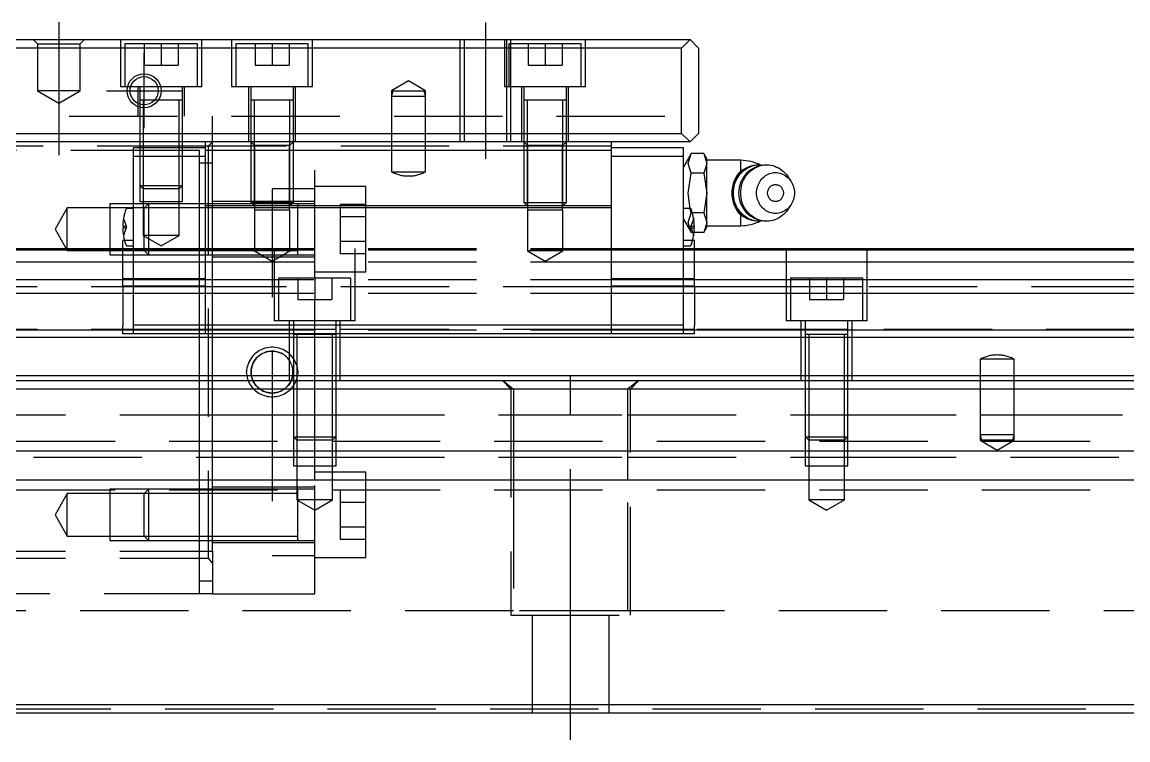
# Model space of a CAD drawing. Extents: x -13 to 963, y -354 to 120.
# Drawn here: x 345.7 to 475.3, y -329.5 to -245.3 of the extents above; entities that cross this region are included whole.
import ezdxf

# ---------------------------------------------------------------- set-up
doc = ezdxf.new("R2010")
doc.units = 0
doc.linetypes.add('CENTER', pattern=[50.8, 31.75, -6.35, 6.35, -6.35])
doc.linetypes.add('DASHED', pattern=[19.05, 12.7, -6.35])
doc.layers.get('0').update_dxf_attribs({"linetype": 'CONTINUOUS'})
doc.layers.add('CENTER', color=1, linetype='CENTER')

msp = doc.modelspace()

# ---------------------------------------------------------------- linework, layer by layer
at = {"color": 7, "linetype": 'CONTINUOUS'}
for p, q in [((276, -247.36), (424, -247.36)), ((424, -247.36), (423, -248.36)), ((425, -248.36), (424, -247.36)), ((423, -248.36), (277, -248.36)), ((423, -258.36), (423, -248.36)), ((425, -248.36), (425, -258.36)), ((361.23, -254.46), (359.5, -254.46)), ((361.67, -254.46), (361.23, -254.46)), ((364.5, -254.46), (361.67, -254.46)), ((377.5, -254.46), (372.5, -254.46)), ((409.5, -254.46), (404.5, -254.46)), ((409.5, -254.46), (404.5, -254.46)), ((277, -258.36), (423, -258.36)), ((423, -258.36), (424, -259.36)), ((424, -259.36), (425, -258.36)), ((424, -259.36), (276, -259.36)), ((358.77, -261.06), (358.77, -260.06)), ((367.2, -260.06), (358.77, -260.06)), ((367.2, -260.36), (367.2, -259.36)), ((367.2, -266.86), (367.2, -260.36)), ((414.8, -260.36), (367.2, -260.36)), ((414.8, -260.36), (414.8, -259.36)), ((423.23, -260.06), (414.8, -260.06)), ((414.8, -266.86), (414.8, -260.36)), ((423.23, -261.06), (423.23, -260.06)), ((358.77, -280.86), (358.77, -261.06)), ((367.2, -261.06), (358.77, -261.06)), ((423.23, -261.06), (414.8, -261.06)), ((423.23, -280.86), (423.23, -261.06)), ((423.78, -261.36), (423.23, -262.3)), ((424.13, -260.74), (423.78, -261.36)), ((423.78, -261.9), (424.13, -260.74)), ((425.6, -260.74), (424.13, -260.74)), ((425.6, -260.74), (425.6, -260.74)), ((425.96, -261.36), (425.6, -260.74)), ((425.6, -260.74), (425.96, -261.9)), ((425.96, -261.9), (425.96, -261.36)), ((429.96, -261.51), (425.96, -261.51)), ((429.96, -262.75), (429.96, -261.51)), ((424.13, -263.05), (423.78, -261.9)), ((423.78, -265.36), (424.13, -263.05)), ((425.6, -263.05), (424.13, -263.05)), ((425.96, -261.9), (425.6, -263.05)), ((425.6, -263.05), (425.96, -265.36)), ((425.96, -265.36), (425.96, -261.9)), ((429.65, -263.22), (429.81, -263.03)), ((429.8, -263.22), (429.97, -263.03)), ((429.81, -263.03), (429.99, -262.85)), ((430.72, -262.35), (429.96, -262.75)), ((429.97, -263.03), (430.14, -262.85)), ((429.99, -262.85), (430.18, -262.69)), ((430.14, -262.85), (430.33, -262.69)), ((430.18, -262.69), (430.38, -262.55)), ((430.33, -262.69), (430.53, -262.55)), ((430.38, -262.55), (430.58, -262.42)), ((430.53, -262.55), (430.74, -262.42)), ((430.58, -262.42), (430.8, -262.31)), ((430.66, -263.22), (430.83, -263.03)), ((430.74, -262.42), (430.96, -262.31)), ((430.8, -262.31), (431.03, -262.22)), ((430.83, -263.03), (431, -262.85)), ((430.96, -262.31), (431.18, -262.22)), ((431, -262.85), (431.19, -262.69)), ((431.03, -262.22), (431.26, -262.15)), ((431.18, -262.22), (431.41, -262.15)), ((431.19, -262.69), (431.39, -262.55)), ((431.26, -262.15), (431.49, -262.1)), ((431.39, -262.55), (431.6, -262.42)), ((431.41, -262.15), (431.64, -262.1)), ((431.49, -262.1), (431.73, -262.07)), ((431.6, -262.42), (431.81, -262.31)), ((431.64, -262.1), (431.88, -262.07)), ((431.73, -262.07), (431.97, -262.06)), ((431.81, -262.31), (432.04, -262.22)), ((431.88, -262.07), (432.12, -262.06)), ((432.12, -262.06), (431.97, -262.06)), ((432.04, -262.22), (432.27, -262.15)), ((432.12, -262.06), (432.53, -262.09)), ((432.27, -262.15), (432.5, -262.1)), ((432.5, -262.1), (432.74, -262.07)), ((432.74, -262.07), (432.98, -262.06)), ((432.98, -262.06), (433.22, -262.07)), ((433.16, -263.15), (433.32, -263.08)), ((433.22, -262.07), (433.45, -262.1)), ((433.32, -263.08), (433.49, -263.03)), ((433.45, -262.1), (433.69, -262.15)), ((433.49, -263.03), (433.66, -262.99)), ((433.66, -262.99), (433.83, -262.97)), ((433.69, -262.15), (433.92, -262.22)), ((433.83, -262.97), (434, -262.96)), ((433.92, -262.22), (434.14, -262.31)), ((434, -262.96), (434.18, -262.97)), ((434.14, -262.31), (434.36, -262.41)), ((434.18, -262.97), (434.35, -262.99)), ((434.35, -262.99), (434.52, -263.02)), ((434.36, -262.41), (434.56, -262.54)), ((434.52, -263.02), (434.69, -263.07)), ((434.56, -262.54), (434.76, -262.68)), ((434.69, -263.07), (434.85, -263.14)), ((434.76, -262.68), (434.95, -262.84)), ((434.95, -262.84), (435.12, -263.01)), ((435.12, -263.01), (435.29, -263.2)), ((429, -264.59), (429.07, -264.34)), ((429.07, -264.34), (429.15, -264.1)), ((429.15, -264.1), (429.25, -263.86)), ((429.16, -264.59), (429.22, -264.34)), ((429.22, -264.34), (429.31, -264.1)), ((429.25, -263.86), (429.37, -263.64)), ((429.31, -264.1), (429.41, -263.86)), ((429.37, -263.64), (429.5, -263.42)), ((429.41, -263.86), (429.52, -263.64)), ((429.5, -263.42), (429.65, -263.22)), ((429.52, -263.64), (429.66, -263.42)), ((429.66, -263.42), (429.8, -263.22)), ((430.02, -264.59), (430.08, -264.34)), ((430.08, -264.34), (430.16, -264.1)), ((430.16, -264.1), (430.26, -263.86)), ((430.26, -263.86), (430.38, -263.64)), ((430.38, -263.64), (430.51, -263.42)), ((430.51, -263.42), (430.66, -263.22)), ((431.97, -264.44), (432.04, -264.27)), ((432.04, -264.27), (432.12, -264.11)), ((432.12, -264.11), (432.22, -263.95)), ((432.22, -263.95), (432.33, -263.81)), ((432.33, -263.81), (432.44, -263.67)), ((432.44, -263.67), (432.57, -263.54)), ((432.57, -263.54), (432.71, -263.42)), ((432.71, -263.42), (432.85, -263.32)), ((432.85, -263.32), (433, -263.23)), ((433, -263.23), (433.16, -263.15)), ((433.7, -264.42), (433.78, -264.39)), ((433.78, -264.39), (433.85, -264.38)), ((433.85, -264.38), (433.93, -264.36)), ((433.93, -264.36), (434.01, -264.36)), ((434.01, -264.36), (434.1, -264.36)), ((434.1, -264.36), (434.18, -264.38)), ((434.18, -264.38), (434.25, -264.39)), ((434.25, -264.39), (434.33, -264.42)), ((434.85, -263.14), (435.01, -263.22)), ((435.01, -263.22), (435.16, -263.31)), ((435.16, -263.31), (435.31, -263.41)), ((435.29, -263.2), (435.44, -263.4)), ((435.31, -263.41), (435.44, -263.52)), ((435.8, -263.94), (435.44, -263.4)), ((435.44, -263.52), (435.57, -263.65)), ((435.57, -263.65), (435.69, -263.79)), ((435.69, -263.79), (435.8, -263.94)), ((435.8, -263.94), (435.9, -264.09)), ((435.9, -264.09), (435.98, -264.26)), ((435.98, -264.26), (436.06, -264.43)), ((424, -267.16), (423.78, -265.36)), ((425.96, -265.36), (425.6, -267.67)), ((425.96, -268.82), (425.96, -265.36)), ((428.92, -265.36), (428.93, -265.1)), ((428.93, -265.62), (428.92, -265.36)), ((428.93, -265.1), (428.96, -264.84)), ((428.96, -265.88), (428.93, -265.62)), ((428.96, -264.84), (429, -264.59)), ((429.07, -265.36), (429.08, -265.1)), ((429.08, -265.62), (429.07, -265.36)), ((429.08, -265.1), (429.11, -264.84)), ((429.11, -265.88), (429.08, -265.62)), ((429.11, -264.84), (429.16, -264.59)), ((429.93, -265.36), (429.94, -265.1)), ((429.94, -265.62), (429.93, -265.36)), ((429.94, -265.1), (429.97, -264.84)), ((429.97, -265.88), (429.94, -265.62)), ((429.97, -264.84), (430.02, -264.59)), ((431.8, -265.17), (431.82, -264.99)), ((431.8, -265.36), (431.8, -265.17)), ((431.8, -265.55), (431.8, -265.36)), ((431.82, -265.73), (431.8, -265.55)), ((431.82, -264.99), (431.86, -264.8)), ((431.86, -264.8), (431.91, -264.62)), ((431.91, -264.62), (431.97, -264.44)), ((433.09, -265.27), (433.1, -265.19)), ((433.09, -265.36), (433.09, -265.27)), ((433.09, -265.45), (433.09, -265.36)), ((433.1, -265.53), (433.09, -265.45)), ((433.1, -265.19), (433.12, -265.1)), ((433.12, -265.62), (433.1, -265.53)), ((433.12, -265.1), (433.15, -265.02)), ((433.15, -265.7), (433.12, -265.62)), ((433.15, -265.02), (433.18, -264.94)), ((433.18, -265.78), (433.15, -265.7)), ((433.18, -264.94), (433.21, -264.86)), ((433.21, -264.86), (433.26, -264.79)), ((433.26, -264.79), (433.31, -264.72)), ((433.31, -264.72), (433.36, -264.65)), ((433.36, -264.65), (433.42, -264.59)), ((433.42, -264.59), (433.48, -264.54)), ((433.48, -264.54), (433.55, -264.49)), ((433.55, -264.49), (433.62, -264.45)), ((433.62, -264.45), (433.7, -264.42)), ((434.33, -264.42), (434.41, -264.45)), ((434.41, -264.45), (434.48, -264.49)), ((434.48, -264.49), (434.54, -264.54)), ((434.54, -264.54), (434.61, -264.59)), ((434.61, -264.59), (434.67, -264.65)), ((434.67, -264.65), (434.72, -264.72)), ((434.72, -264.72), (434.77, -264.79)), ((434.77, -264.79), (434.81, -264.86)), ((434.81, -264.86), (434.85, -264.94)), ((434.85, -264.94), (434.88, -265.02)), ((434.88, -265.7), (434.85, -265.78)), ((434.88, -265.02), (434.91, -265.1)), ((434.91, -265.62), (434.88, -265.7)), ((434.91, -265.1), (434.92, -265.19)), ((434.92, -265.53), (434.91, -265.62)), ((434.92, -265.19), (434.94, -265.27)), ((434.94, -265.45), (434.92, -265.53)), ((434.94, -265.27), (434.94, -265.36)), ((434.94, -265.36), (434.94, -265.45)), ((436.06, -264.43), (436.12, -264.61)), ((436.12, -264.61), (436.17, -264.79)), ((436.17, -264.79), (436.2, -264.98)), ((436.2, -264.98), (436.23, -265.17)), ((436.23, -265.55), (436.2, -265.74)), ((436.23, -265.17), (436.23, -265.36)), ((436.23, -265.36), (436.23, -265.55)), ((367.2, -267.11), (367.2, -266.86)), ((414.8, -266.86), (367.2, -266.86)), ((414.8, -267.11), (414.8, -266.86)), ((429, -266.13), (428.96, -265.88)), ((429.07, -266.38), (429, -266.13)), ((429.15, -266.62), (429.07, -266.38)), ((429.16, -266.13), (429.11, -265.88)), ((429.25, -266.86), (429.15, -266.62)), ((429.22, -266.38), (429.16, -266.13)), ((429.31, -266.62), (429.22, -266.38)), ((429.37, -267.08), (429.25, -266.86)), ((429.41, -266.86), (429.31, -266.62)), ((429.52, -267.08), (429.41, -266.86)), ((430.02, -266.13), (429.97, -265.88)), ((430.08, -266.38), (430.02, -266.13)), ((430.16, -266.62), (430.08, -266.38)), ((430.26, -266.86), (430.16, -266.62)), ((430.38, -267.08), (430.26, -266.86)), ((431.86, -265.92), (431.82, -265.73)), ((431.91, -266.1), (431.86, -265.92)), ((431.97, -266.28), (431.91, -266.1)), ((432.04, -266.45), (431.97, -266.28)), ((432.12, -266.61), (432.04, -266.45)), ((432.22, -266.77), (432.12, -266.61)), ((432.33, -266.91), (432.22, -266.77)), ((432.44, -267.05), (432.33, -266.91)), ((433.21, -265.86), (433.18, -265.78)), ((433.26, -265.93), (433.21, -265.86)), ((433.31, -266), (433.26, -265.93)), ((433.36, -266.07), (433.31, -266)), ((433.42, -266.13), (433.36, -266.07)), ((433.48, -266.18), (433.42, -266.13)), ((433.55, -266.23), (433.48, -266.18)), ((433.62, -266.27), (433.55, -266.23)), ((433.7, -266.3), (433.62, -266.27)), ((433.78, -266.33), (433.7, -266.3)), ((433.85, -266.34), (433.78, -266.33)), ((433.93, -266.36), (433.85, -266.34)), ((434.01, -266.36), (433.93, -266.36)), ((434.1, -266.36), (434.01, -266.36)), ((434.18, -266.34), (434.1, -266.36)), ((434.25, -266.33), (434.18, -266.34)), ((434.33, -266.3), (434.25, -266.33)), ((434.41, -266.27), (434.33, -266.3)), ((434.48, -266.23), (434.41, -266.27)), ((434.54, -266.18), (434.48, -266.23)), ((434.61, -266.13), (434.54, -266.18)), ((434.67, -266.07), (434.61, -266.13)), ((434.72, -266), (434.67, -266.07)), ((434.77, -265.93), (434.72, -266)), ((434.81, -265.86), (434.77, -265.93)), ((434.85, -265.78), (434.81, -265.86)), ((435.44, -267.32), (435.8, -266.78)), ((435.69, -266.93), (435.57, -267.07)), ((435.8, -266.78), (435.69, -266.93)), ((435.9, -266.63), (435.8, -266.78)), ((435.98, -266.46), (435.9, -266.63)), ((436.06, -266.29), (435.98, -266.46)), ((436.12, -266.11), (436.06, -266.29)), ((436.17, -265.93), (436.12, -266.11)), ((436.2, -265.74), (436.17, -265.93)), ((358.77, -267.16), (357.99, -267.16)), ((367.2, -280.86), (367.2, -267.11)), ((414.8, -267.11), (367.2, -267.11)), ((414.8, -280.86), (414.8, -267.11)), ((424.01, -267.16), (423.23, -267.16)), ((425.6, -267.67), (424.26, -267.67)), ((425.6, -267.67), (425.96, -268.82)), ((429.5, -267.3), (429.37, -267.08)), ((429.65, -267.5), (429.5, -267.3)), ((429.66, -267.3), (429.52, -267.08)), ((429.81, -267.69), (429.65, -267.5)), ((429.8, -267.5), (429.66, -267.3)), ((429.97, -267.69), (429.8, -267.5)), ((429.99, -267.87), (429.81, -267.69)), ((429.96, -267.97), (430.72, -268.37)), ((429.96, -269.21), (429.96, -267.97)), ((430.14, -267.87), (429.97, -267.69)), ((430.18, -268.03), (429.99, -267.87)), ((430.33, -268.03), (430.14, -267.87)), ((430.38, -268.17), (430.18, -268.03)), ((430.53, -268.17), (430.33, -268.03)), ((430.51, -267.3), (430.38, -267.08)), ((430.58, -268.3), (430.38, -268.17)), ((430.66, -267.5), (430.51, -267.3)), ((430.74, -268.3), (430.53, -268.17)), ((430.8, -268.41), (430.58, -268.3)), ((430.83, -267.69), (430.66, -267.5)), ((430.96, -268.41), (430.74, -268.3)), ((431, -267.87), (430.83, -267.69)), ((431.19, -268.03), (431, -267.87)), ((431.39, -268.17), (431.19, -268.03)), ((431.6, -268.3), (431.39, -268.17)), ((431.81, -268.41), (431.6, -268.3)), ((432.57, -267.18), (432.44, -267.05)), ((432.71, -267.3), (432.57, -267.18)), ((432.85, -267.4), (432.71, -267.3)), ((433, -267.49), (432.85, -267.4)), ((433.16, -267.57), (433, -267.49)), ((433.32, -267.64), (433.16, -267.57)), ((433.49, -267.69), (433.32, -267.64)), ((433.66, -267.73), (433.49, -267.69)), ((433.83, -267.75), (433.66, -267.73)), ((434, -267.76), (433.83, -267.75)), ((434.18, -267.75), (434, -267.76)), ((434.36, -268.31), (434.14, -268.41)), ((434.35, -267.73), (434.18, -267.75)), ((434.52, -267.7), (434.35, -267.73)), ((434.56, -268.18), (434.36, -268.31)), ((434.69, -267.65), (434.52, -267.7)), ((434.76, -268.04), (434.56, -268.18)), ((434.85, -267.58), (434.69, -267.65)), ((434.95, -267.88), (434.76, -268.04)), ((435.01, -267.5), (434.85, -267.58)), ((435.12, -267.71), (434.95, -267.88)), ((435.16, -267.41), (435.01, -267.5)), ((435.29, -267.52), (435.12, -267.71)), ((435.31, -267.31), (435.16, -267.41)), ((435.44, -267.32), (435.29, -267.52)), ((435.44, -267.2), (435.31, -267.31)), ((435.57, -267.07), (435.44, -267.2)), ((357.58, -269.26), (357.5, -269.26)), ((357.5, -269.46), (357.58, -269.46)), ((357.58, -269.46), (357.58, -269.26)), ((424.42, -269.26), (424.42, -269.46)), ((424.5, -269.26), (424.42, -269.26)), ((424.42, -269.46), (424.5, -269.46)), ((425.96, -268.82), (425.6, -269.98)), ((425.6, -269.98), (425.96, -269.36)), ((425.96, -269.36), (425.96, -268.82)), ((425.96, -269.21), (429.96, -269.21)), ((431.03, -268.5), (430.8, -268.41)), ((431.18, -268.5), (430.96, -268.41)), ((431.26, -268.57), (431.03, -268.5)), ((431.41, -268.57), (431.18, -268.5)), ((431.49, -268.62), (431.26, -268.57)), ((431.64, -268.62), (431.41, -268.57)), ((431.73, -268.65), (431.49, -268.62)), ((431.88, -268.65), (431.64, -268.62)), ((431.97, -268.66), (431.73, -268.65)), ((432.04, -268.5), (431.81, -268.41)), ((432.12, -268.66), (431.88, -268.65)), ((431.97, -268.66), (432.12, -268.66)), ((432.27, -268.57), (432.04, -268.5)), ((432.53, -268.63), (432.12, -268.66)), ((432.5, -268.62), (432.27, -268.57)), ((432.74, -268.65), (432.5, -268.62)), ((432.98, -268.66), (432.74, -268.65)), ((433.22, -268.65), (432.98, -268.66)), ((433.45, -268.62), (433.22, -268.65)), ((433.69, -268.57), (433.45, -268.62)), ((433.92, -268.5), (433.69, -268.57)), ((434.14, -268.41), (433.92, -268.5)), ((425.6, -269.98), (424.47, -269.98)), ((425.6, -269.98), (425.6, -269.98)), ((342.5, -271.86), (357.5, -271.86)), ((342.5, -272.02), (357.5, -272.02)), ((357.71, -270.93), (357.5, -270.93)), ((357.5, -273.53), (357.5, -270.93)), ((357.99, -271.56), (358.77, -271.56)), ((423.23, -271.56), (424.01, -271.56)), ((424.5, -270.93), (424.29, -270.93)), ((424.5, -273.53), (424.5, -270.93)), ((424.5, -271.86), (700, -271.86)), ((424.5, -272.02), (700, -272.02)), ((342.5, -273.42), (357.5, -273.42)), ((424.5, -273.42), (700, -273.42)), ((357.5, -275.44), (357.5, -273.53)), ((424.5, -275.44), (424.5, -273.53)), ((342.5, -275.5), (357.5, -275.5)), ((358.77, -275.44), (357.5, -275.44)), ((357.5, -276.29), (357.5, -275.44)), ((424.5, -275.44), (423.23, -275.44)), ((424.5, -276.29), (424.5, -275.44)), ((424.5, -275.5), (700, -275.5)), ((342.5, -277.12), (357.5, -277.12)), ((357.5, -276.29), (357.5, -280.9)), ((358.77, -276.29), (357.5, -276.29)), ((424.5, -276.29), (423.23, -276.29)), ((424.5, -276.29), (424.5, -280.9)), ((424.5, -277.12), (700, -277.12)), ((357.5, -281.86), (357.5, -280.9)), ((367.2, -280.86), (358.77, -280.86)), ((358.77, -281.86), (358.77, -280.86)), ((367.2, -281.86), (367.2, -280.86)), ((414.8, -280.86), (367.2, -280.86)), ((423.23, -280.86), (414.8, -280.86)), ((414.8, -281.86), (414.8, -280.86)), ((423.23, -281.86), (423.23, -280.86)), ((424.5, -281.86), (424.5, -280.9)), ((0, -282.26), (700, -282.26)), ((342.5, -281.41), (357.5, -281.41)), ((358.77, -281.86), (357.5, -281.86)), ((367.2, -281.86), (358.77, -281.86)), ((414.8, -281.86), (367.2, -281.86)), ((382.5, -281.96), (377.5, -281.96)), ((423.23, -281.86), (414.8, -281.86)), ((424.5, -281.86), (423.23, -281.86)), ((424.5, -281.41), (700, -281.41)), ((442.5, -281.96), (437.5, -281.96)), ((0, -286.76), (700, -286.76)), ((1, -287.36), (699, -287.36)), ((698, -288.36), (2, -288.36)), ((698, -295.66), (2, -295.66)), ((698, -299.06), (2, -299.06)), ((699, -326.36), (1, -326.36)), ((2, -325.36), (698, -325.36))]:
    msp.add_line(p, q, dxfattribs=at)
at = {"color": 3, "linetype": 'DASHED'}
for p, q in [((347, -247.36), (347.5, -247.86)), ((352.5, -247.86), (353, -247.36)), ((357.25, -247.36), (357.25, -252.86)), ((366.75, -252.86), (366.75, -247.36)), ((370.25, -247.36), (370.25, -252.86)), ((379.75, -252.86), (379.75, -247.36)), ((397, -247.36), (397, -259.36)), ((397.5, -247.36), (397.5, -259.36)), ((402.25, -247.36), (402.25, -252.86)), ((402.5, -259.36), (402.5, -247.36)), ((403, -247.86), (403, -247.36)), ((411.75, -252.86), (411.75, -247.36)), ((347.5, -247.86), (347.5, -253.36)), ((347.5, -247.86), (352.5, -247.86)), ((352.5, -253.36), (352.5, -247.86)), ((357.75, -247.86), (357.75, -252.86)), ((366.25, -247.86), (357.75, -247.86)), ((360, -247.86), (360, -250.36)), ((362, -247.86), (362, -250.36)), ((364, -247.86), (364, -250.36)), ((366.25, -252.86), (366.25, -247.86)), ((370.75, -247.86), (370.75, -252.86)), ((379.25, -247.86), (370.75, -247.86)), ((373, -247.86), (373, -250.36)), ((375, -247.86), (375, -250.36)), ((377, -247.86), (377, -250.36)), ((379.25, -252.86), (379.25, -247.86)), ((402.75, -247.86), (402.75, -252.86)), ((411.25, -247.86), (402.75, -247.86)), ((403, -252.86), (403, -247.86)), ((405, -247.86), (405, -250.36)), ((407, -247.86), (407, -250.36)), ((409, -247.86), (409, -250.36)), ((411.25, -252.86), (411.25, -247.86)), ((360, -250.36), (362, -250.36)), ((362, -250.36), (364, -250.36)), ((373, -250.36), (375, -250.36)), ((375, -250.36), (377, -250.36)), ((405, -250.36), (407, -250.36)), ((407, -250.36), (409, -250.36)), ((391, -252.21), (389, -253.36)), ((393, -253.36), (391, -252.21)), ((347.5, -253.36), (350, -254.8)), ((352.5, -253.36), (347.5, -253.36)), ((350, -254.8), (352.5, -253.36)), ((357.25, -252.86), (366.75, -252.86)), ((359.25, -252.86), (359.25, -256.36)), ((359.5, -252.86), (359.5, -254.46)), ((364.5, -254.46), (364.5, -252.86)), ((364.75, -256.36), (364.75, -252.86)), ((370.25, -252.86), (379.75, -252.86)), ((372.25, -252.86), (372.25, -259.36)), ((372.5, -252.86), (372.5, -254.46)), ((377.5, -254.46), (377.5, -252.86)), ((377.75, -259.36), (377.75, -252.86)), ((389, -253.36), (389, -253.99)), ((389.17, -253.36), (389, -253.99)), ((389, -253.36), (393, -253.36)), ((389, -253.99), (389, -259.36)), ((389, -253.99), (393, -253.99)), ((393, -253.99), (392.83, -253.36)), ((393, -253.99), (393, -253.36)), ((393, -259.36), (393, -253.99)), ((402.25, -252.86), (411.75, -252.86)), ((403, -259.36), (403, -252.86)), ((404.25, -252.86), (404.25, -259.36)), ((404.5, -252.86), (404.5, -254.46)), ((409.5, -254.46), (409.5, -252.86)), ((409.75, -259.36), (409.75, -252.86)), ((359.5, -254.46), (359.5, -254.47)), ((359.5, -254.46), (359.5, -254.93)), ((359.5, -254.46), (359.5, -254.46)), ((364.5, -254.46), (359.5, -254.46)), ((359.5, -254.93), (359.5, -255.3)), ((359.5, -255.3), (359.5, -256.36)), ((359.9, -254.46), (359.9, -255.01)), ((359.9, -255.01), (359.9, -255.36)), ((364.1, -256.36), (364.1, -254.46)), ((364.5, -254.47), (364.5, -254.46)), ((364.5, -254.46), (364.5, -254.46)), ((364.5, -256.36), (364.5, -254.46)), ((372.5, -254.46), (372.5, -259.36)), ((372.5, -254.46), (372.5, -254.46)), ((372.5, -254.46), (372.5, -254.47)), ((377.5, -254.46), (372.5, -254.46)), ((372.9, -254.46), (372.9, -259.36)), ((377.1, -259.36), (377.1, -254.46)), ((377.5, -254.46), (377.5, -254.46)), ((377.5, -259.36), (377.5, -254.46)), ((377.5, -254.47), (377.5, -254.46)), ((404.5, -254.46), (404.5, -259.36)), ((404.5, -254.46), (404.5, -254.46)), ((404.5, -254.46), (404.5, -254.47)), ((409.5, -254.46), (404.5, -254.46)), ((404.9, -254.46), (404.9, -259.36)), ((409.1, -259.36), (409.1, -254.46)), ((409.5, -254.46), (409.5, -254.46)), ((409.5, -259.36), (409.5, -254.46)), ((409.5, -254.47), (409.5, -254.46)), ((275, -256.36), (425, -256.36)), ((359.5, -256.36), (359.5, -264.46)), ((359.5, -256.36), (359.5, -264.46)), ((359.9, -255.36), (359.9, -256.36)), ((359.9, -256.36), (359.9, -264.86)), ((364.1, -259.36), (364.1, -256.36)), ((364.5, -259.36), (364.5, -256.36)), ((364.5, -259.36), (364.5, -256.36)), ((368, -259.36), (368, -256.36)), ((367.2, -259.86), (332.8, -259.86)), ((364.1, -260.36), (332.8, -260.36)), ((364.1, -260.06), (364.1, -259.36)), ((364.1, -264.86), (364.1, -260.06)), ((364.5, -260.36), (364.1, -260.36)), ((364.5, -260.06), (364.5, -259.36)), ((364.5, -260.06), (364.5, -259.36)), ((364.5, -264.46), (364.5, -260.06)), ((364.5, -264.46), (364.5, -260.06)), ((366.5, -260.36), (364.5, -260.36)), ((366.5, -266.61), (366.5, -260.36)), ((414.8, -259.86), (367.2, -259.86)), ((368, -259.36), (367.5, -259.86)), ((367.5, -259.86), (367.5, -308.21)), ((368, -271.86), (368, -259.36)), ((372.5, -259.36), (372.94, -259.8)), ((372.5, -259.36), (372.5, -266.46)), ((377.5, -259.36), (372.5, -259.36)), ((372.9, -259.36), (372.9, -266.86)), ((372.94, -259.8), (372.94, -267.36)), ((377.06, -259.8), (372.94, -259.8)), ((377.06, -259.8), (377.5, -259.36)), ((377.06, -267.36), (377.06, -259.8)), ((377.1, -266.86), (377.1, -259.36)), ((377.5, -266.46), (377.5, -259.36)), ((380, -275.36), (380, -260.36)), ((389, -259.36), (389, -262.86)), ((393, -262.86), (393, -259.36)), ((404.5, -259.36), (404.94, -259.8)), ((404.5, -259.36), (404.5, -266.46)), ((409.5, -259.36), (404.5, -259.36)), ((404.9, -259.36), (404.9, -266.86)), ((404.94, -259.8), (404.94, -267.36)), ((409.06, -259.8), (404.94, -259.8)), ((409.06, -259.8), (409.5, -259.36)), ((409.06, -267.36), (409.06, -259.8)), ((409.1, -266.86), (409.1, -259.36)), ((409.5, -266.46), (409.5, -259.36)), ((367.2, -261.86), (366.5, -261.86)), ((368, -261.86), (367.2, -261.86)), ((389, -262.86), (393, -262.86)), ((390.94, -263.36), (391.06, -263.36)), ((359.5, -264.46), (359.9, -264.86)), ((359.5, -264.46), (359.5, -266.36)), ((359.5, -264.46), (364.5, -264.46)), ((359.9, -264.86), (359.9, -266.36)), ((364.1, -264.86), (359.9, -264.86)), ((364.1, -264.86), (364.5, -264.46)), ((364.1, -266.36), (364.1, -264.86)), ((364.5, -266.36), (364.5, -264.46)), ((380, -264.86), (375, -264.86)), ((375, -264.86), (375, -283.9)), ((386, -264.61), (380, -264.61)), ((386, -274.61), (386, -264.61)), ((360.5, -266.61), (356, -266.61)), ((356, -266.61), (356, -272.61)), ((359.5, -266.36), (364.5, -266.36)), ((359.9, -266.36), (359.9, -270.36)), ((360.5, -266.61), (360, -267.11)), ((367.2, -266.61), (360.5, -266.61)), ((367.2, -266.61), (360.5, -266.61)), ((360.5, -266.61), (360.5, -272.61)), ((364.1, -270.36), (364.1, -266.36)), ((366.5, -267.11), (366.5, -266.61)), ((368, -266.61), (367.2, -266.61)), ((368, -266.61), (367.2, -266.61)), ((380, -266.36), (368, -266.36)), ((372.65, -266.61), (368, -266.61)), ((372.5, -266.46), (372.9, -266.86)), ((372.5, -266.46), (377.5, -266.46)), ((372.9, -266.61), (372.65, -266.61)), ((377.1, -266.61), (372.9, -266.61)), ((377.1, -266.86), (377.5, -266.46)), ((377.35, -266.61), (377.1, -266.61)), ((378.01, -266.61), (377.35, -266.61)), ((380, -266.61), (378, -266.61)), ((378, -272.61), (378, -266.61)), ((378, -269.61), (378, -266.61)), ((378, -272.61), (378, -266.61)), ((378, -269.61), (378, -266.61)), ((386, -266.72), (383, -266.72)), ((383, -266.72), (383, -268.17)), ((404.5, -266.46), (404.9, -266.86)), ((404.5, -266.46), (409.5, -266.46)), ((409.1, -266.86), (409.5, -266.46)), ((351, -267.11), (349.56, -269.61)), ((356, -267.11), (351, -267.11)), ((351, -272.11), (351, -267.11)), ((360, -267.11), (356, -267.11)), ((367.2, -267.11), (360, -267.11)), ((360, -272.11), (360, -267.11)), ((366.5, -271.86), (366.5, -267.11)), ((372.93, -267.36), (372.93, -272.16)), ((377.07, -267.36), (372.93, -267.36)), ((377.07, -272.16), (377.07, -267.36)), ((378, -272.11), (378, -267.11)), ((386, -268.17), (383, -268.17)), ((383, -268.17), (383, -271.05)), ((404.93, -267.36), (404.93, -272.16)), ((409.07, -267.36), (404.93, -267.36)), ((409.07, -272.16), (409.07, -267.36)), ((423.78, -268.82), (424.13, -267.67)), ((424.13, -267.67), (424, -267.16)), ((424.26, -267.67), (424.13, -267.67)), ((357.58, -268.36), (357.9, -269.26)), ((357.58, -269.26), (357.9, -269.26)), ((357.9, -269.46), (357.58, -270.36)), ((357.58, -269.46), (357.9, -269.46)), ((357.9, -269.26), (357.94, -269.36)), ((357.9, -269.46), (357.94, -269.36)), ((423.23, -268.42), (423.78, -269.36)), ((424.13, -269.98), (423.78, -268.82)), ((423.78, -269.36), (424.13, -269.98)), ((424.1, -269.26), (424.06, -269.36)), ((424.1, -269.46), (424.06, -269.36)), ((424.42, -268.36), (424.1, -269.26)), ((424.1, -269.26), (424.42, -269.26)), ((424.1, -269.46), (424.42, -270.36)), ((424.1, -269.46), (424.42, -269.46)), ((349.56, -269.61), (351, -272.11)), ((359.9, -270.36), (362, -271.57)), ((364.1, -270.36), (359.9, -270.36)), ((362, -271.57), (364.1, -270.36)), ((424.47, -269.98), (424.13, -269.98)), ((351, -272.11), (356, -272.11)), ((356, -272.11), (360, -272.11)), ((357.5, -271.86), (358.77, -271.86)), ((357.5, -272.02), (358.77, -272.02)), ((358.77, -270.93), (357.71, -270.93)), ((358.77, -271.86), (367.2, -271.86)), ((358.77, -272.02), (367.2, -272.02)), ((360, -272.11), (360.5, -272.61)), ((360, -272.11), (367.2, -272.11)), ((366.5, -272.11), (366.5, -271.86)), ((366.5, -272.61), (366.5, -272.11)), ((367.2, -271.86), (414.8, -271.86)), ((367.2, -272.02), (414.8, -272.02)), ((367.2, -272.11), (368, -272.11)), ((368, -281.86), (368, -271.86)), ((368, -272.11), (378, -272.11)), ((372.93, -272.16), (375, -273.35)), ((377.07, -272.16), (372.93, -272.16)), ((375, -273.35), (377.07, -272.16)), ((375.25, -271.86), (375.25, -280.36)), ((378, -272.61), (378, -272.11)), ((383, -271.05), (383, -272.5)), ((386, -271.05), (383, -271.05)), ((384.75, -280.36), (384.75, -271.86)), ((404.93, -272.16), (407, -273.35)), ((409.07, -272.16), (404.93, -272.16)), ((407, -273.35), (409.07, -272.16)), ((414.8, -271.86), (423.23, -271.86)), ((414.8, -272.02), (423.23, -272.02)), ((424.29, -270.93), (423.23, -270.93)), ((423.23, -271.86), (424.5, -271.86)), ((423.23, -272.02), (424.5, -272.02)), ((435.25, -271.86), (435.25, -280.36)), ((444.75, -280.36), (444.75, -271.86)), ((356, -272.61), (360.5, -272.61)), ((357.5, -273.42), (358.77, -273.42)), ((358.77, -273.42), (367.2, -273.42)), ((360.5, -272.61), (367.2, -272.61)), ((360.5, -272.61), (367.2, -272.61)), ((366.5, -281.86), (366.5, -272.61)), ((367.2, -272.61), (368, -272.61)), ((367.2, -272.61), (368, -272.61)), ((367.2, -273.42), (414.8, -273.42)), ((368, -272.61), (378.01, -272.61)), ((368, -272.86), (380, -272.86)), ((378, -272.61), (380, -272.61)), ((386, -272.5), (383, -272.5)), ((414.8, -273.42), (423.23, -273.42)), ((423.23, -273.42), (424.5, -273.42)), ((380, -274.61), (386, -274.61)), ((357.5, -275.5), (358.77, -275.5)), ((367.2, -275.44), (358.77, -275.44)), ((358.77, -275.5), (367.2, -275.5)), ((367.2, -275.5), (414.8, -275.5)), ((375.75, -275.36), (375.75, -280.36)), ((384.25, -275.36), (375.75, -275.36)), ((378, -275.36), (378, -277.86)), ((380, -275.36), (380, -277.86)), ((382, -275.36), (382, -277.86)), ((384.25, -280.36), (384.25, -275.36)), ((423.23, -275.44), (414.8, -275.44)), ((414.8, -275.5), (423.23, -275.5)), ((423.23, -275.5), (424.5, -275.5)), ((435.75, -275.36), (435.75, -280.36)), ((444.25, -275.36), (435.75, -275.36)), ((438, -275.36), (438, -277.86)), ((440, -275.36), (440, -277.86)), ((442, -275.36), (442, -277.86)), ((444.25, -280.36), (444.25, -275.36)), ((366.5, -276.36), (328, -276.36)), ((357.5, -277.12), (358.77, -277.12)), ((367.2, -276.29), (358.77, -276.29)), ((358.77, -277.12), (367.2, -277.12)), ((367.2, -276.36), (366.5, -276.36)), ((368, -276.36), (367.2, -276.36)), ((367.2, -277.12), (414.8, -277.12)), ((375, -276.36), (368, -276.36)), ((414.8, -276.36), (375, -276.36)), ((423.23, -276.29), (414.8, -276.29)), ((423.23, -276.36), (414.8, -276.36)), ((414.8, -277.12), (423.23, -277.12)), ((424.5, -276.36), (423.23, -276.36)), ((423.23, -277.12), (424.5, -277.12)), ((435.75, -276.36), (424.5, -276.36)), ((444.25, -276.36), (435.75, -276.36)), ((495.75, -276.36), (444.25, -276.36)), ((378, -277.86), (380, -277.86)), ((380, -281.86), (380, -277.86)), ((380, -277.86), (382, -277.86)), ((438, -277.86), (440, -277.86)), ((440, -277.86), (442, -277.86)), ((384.75, -280.36), (375.25, -280.36)), ((377, -280.36), (377, -287.36)), ((377.5, -280.36), (377.5, -281.86)), ((382.5, -281.86), (382.5, -280.36)), ((383, -287.36), (383, -280.36)), ((444.75, -280.36), (435.25, -280.36)), ((437, -280.36), (437, -287.36)), ((437.5, -280.36), (437.5, -281.96)), ((442.5, -281.96), (442.5, -280.36)), ((443, -287.36), (443, -280.36)), ((366.5, -281.36), (300, -281.36)), ((357.5, -281.41), (358.77, -281.41)), ((358.77, -281.41), (367.2, -281.41)), ((367.2, -281.36), (366.5, -281.36)), ((366.5, -287.36), (366.5, -281.86)), ((368, -281.36), (367.2, -281.36)), ((367.2, -281.41), (414.8, -281.41)), ((377.5, -281.36), (368, -281.36)), ((368, -287.36), (368, -281.86)), ((380, -281.36), (377.5, -281.36)), ((377.5, -281.86), (377.5, -281.96)), ((377.5, -281.95), (377.5, -281.96)), ((377.5, -281.96), (377.5, -287.36)), ((377.5, -281.96), (377.5, -281.96)), ((377.9, -281.96), (377.9, -287.36)), ((382.5, -281.36), (380, -281.36)), ((380, -281.96), (380, -281.86)), ((380, -287.36), (380, -281.96)), ((382.1, -287.36), (382.1, -281.96)), ((414.8, -281.36), (382.5, -281.36)), ((382.5, -281.96), (382.5, -281.86)), ((382.5, -281.96), (382.5, -281.95)), ((382.5, -287.36), (382.5, -281.96)), ((382.5, -281.96), (382.5, -281.96)), ((423.23, -281.36), (414.8, -281.36)), ((414.8, -281.41), (423.23, -281.41)), ((424.5, -281.36), (423.23, -281.36)), ((423.23, -281.41), (424.5, -281.41)), ((437.5, -281.36), (424.5, -281.36)), ((442.5, -281.36), (437.5, -281.36)), ((437.5, -281.95), (437.5, -281.96)), ((437.5, -281.96), (437.5, -281.96)), ((437.5, -281.96), (437.5, -287.36)), ((442.5, -281.96), (437.5, -281.96)), ((437.9, -281.96), (437.9, -287.36)), ((442.1, -287.36), (442.1, -281.96)), ((497.5, -281.36), (442.5, -281.36)), ((442.5, -281.96), (442.5, -281.95)), ((442.5, -281.96), (442.5, -281.96)), ((442.5, -287.36), (442.5, -281.96)), ((375, -283.91), (375, -287.36)), ((377.5, -284.76), (377.9, -285.62)), ((458, -284.86), (458, -287.36)), ((462, -284.86), (458, -284.86)), ((460.06, -284.36), (459.94, -284.36)), ((462, -287.36), (462, -284.86)), ((372.18, -287.36), (372, -286.36)), ((377.9, -285.62), (378, -286.36)), ((378, -286.36), (377.9, -287.1)), ((366.5, -295.66), (366.5, -287.36)), ((368, -295.66), (368, -287.36)), ((375, -287.36), (375, -288.81)), ((377.5, -287.36), (377.5, -293.96)), ((377.5, -287.36), (377.5, -293.96)), ((377.82, -287.36), (377.5, -287.96)), ((377.9, -287.1), (377.82, -287.36)), ((377.9, -287.36), (377.9, -294.36)), ((380, -294.36), (380, -287.36)), ((382.1, -294.36), (382.1, -287.36)), ((382.5, -293.96), (382.5, -287.36)), ((382.5, -293.96), (382.5, -287.36)), ((402, -287.36), (403, -288.36)), ((402.06, -287.36), (403.29, -288.36)), ((417.94, -287.36), (416.71, -288.36)), ((417, -288.36), (418, -287.36)), ((437.5, -287.36), (437.5, -293.96)), ((437.5, -287.36), (437.5, -293.96)), ((437.9, -287.36), (437.9, -294.36)), ((442.1, -294.36), (442.1, -287.36)), ((442.5, -293.96), (442.5, -287.36)), ((442.5, -293.96), (442.5, -287.36)), ((458, -287.36), (458, -293.73)), ((462, -293.73), (462, -287.36)), ((375, -288.82), (375, -307.86)), ((403, -288.36), (403, -314.86)), ((403.29, -288.36), (403.29, -295.66)), ((416.71, -295.66), (416.71, -288.36)), ((417, -314.86), (417, -288.36)), ((300, -291.36), (366.5, -291.36)), ((366.5, -291.36), (368, -291.36)), ((368, -291.36), (377.5, -291.36)), ((377.5, -291.36), (377.9, -291.36)), ((377.9, -291.36), (380, -291.36)), ((380, -291.36), (382.1, -291.36)), ((382.1, -291.36), (382.5, -291.36)), ((382.5, -291.36), (403.29, -291.36)), ((403.29, -291.36), (416.71, -291.36)), ((416.71, -291.36), (437.5, -291.36)), ((437.5, -291.36), (437.9, -291.36)), ((437.9, -291.36), (442.1, -291.36)), ((442.1, -291.36), (442.5, -291.36)), ((442.5, -291.36), (458, -291.36)), ((458, -291.36), (462, -291.36)), ((462, -291.36), (497.5, -291.36)), ((377.5, -293.96), (377.9, -294.36)), ((377.5, -293.96), (377.5, -295.66)), ((377.5, -293.96), (382.5, -293.96)), ((382.1, -294.36), (382.5, -293.96)), ((382.5, -295.66), (382.5, -293.96)), ((437.5, -293.96), (437.9, -294.36)), ((437.5, -293.96), (437.5, -295.66)), ((437.5, -293.96), (442.5, -293.96)), ((442.1, -294.36), (442.5, -293.96)), ((442.5, -295.66), (442.5, -293.96)), ((458, -293.73), (458, -294.36)), ((458, -293.73), (458.17, -294.36)), ((462, -293.73), (458, -293.73)), ((461.83, -294.36), (462, -293.73)), ((462, -294.36), (462, -293.73)), ((699.5, -294.51), (0.5, -294.51)), ((377.9, -294.36), (377.9, -297.36)), ((382.1, -294.36), (377.9, -294.36)), ((380, -295.66), (380, -294.36)), ((382.1, -297.36), (382.1, -294.36)), ((437.9, -294.36), (437.9, -297.36)), ((442.1, -294.36), (437.9, -294.36)), ((442.1, -297.36), (442.1, -294.36)), ((458, -294.36), (460, -295.51)), ((462, -294.36), (458, -294.36)), ((460, -295.51), (462, -294.36)), ((328, -296.36), (366.5, -296.36)), ((366.5, -299.06), (366.5, -295.66)), ((366.5, -296.36), (368, -296.36)), ((368, -299.06), (368, -295.66)), ((368, -296.36), (375, -296.36)), ((375, -296.36), (377.5, -296.36)), ((377.5, -295.66), (377.5, -297.36)), ((377.5, -296.36), (380, -296.36)), ((380, -297.36), (380, -295.66)), ((380, -296.36), (382.5, -296.36)), ((382.5, -297.36), (382.5, -295.66)), ((382.5, -296.36), (403.29, -296.36)), ((403.29, -295.66), (403.29, -299.06)), ((403.29, -296.36), (416.71, -296.36)), ((416.71, -299.06), (416.71, -295.66)), ((416.71, -296.36), (437.5, -296.36)), ((437.5, -295.66), (437.5, -297.36)), ((437.5, -296.36), (442.5, -296.36)), ((442.5, -297.36), (442.5, -295.66)), ((442.5, -296.36), (497.5, -296.36)), ((377.5, -297.36), (382.5, -297.36)), ((377.9, -297.36), (377.9, -301.36)), ((380, -299.06), (380, -297.36)), ((386, -298.11), (380, -298.11)), ((382.1, -301.36), (382.1, -297.36)), ((386, -299.06), (386, -298.11)), ((437.5, -297.36), (442.5, -297.36)), ((437.9, -297.36), (437.9, -301.36)), ((442.1, -301.36), (442.1, -297.36)), ((366.5, -300.11), (366.5, -299.06)), ((368, -307.36), (368, -299.06)), ((380, -312.36), (380, -299.06)), ((386, -308.11), (386, -299.06)), ((403.29, -299.06), (403.29, -314.36)), ((416.71, -314.36), (416.71, -299.06)), ((699.5, -300.21), (0.5, -300.21)), ((351, -300.61), (349.56, -303.11)), ((356, -300.61), (351, -300.61)), ((351, -305.61), (351, -300.61)), ((360.5, -300.11), (356, -300.11)), ((356, -300.11), (356, -306.11)), ((360, -300.61), (356, -300.61)), ((360.5, -300.11), (360, -300.61)), ((368, -300.61), (360, -300.61)), ((360, -305.61), (360, -300.61)), ((368, -300.11), (360.5, -300.11)), ((368, -300.11), (360.5, -300.11)), ((360.5, -300.11), (360.5, -306.11)), ((366.5, -300.61), (366.5, -300.11)), ((366.5, -312.36), (366.5, -300.61)), ((380, -299.86), (368, -299.86)), ((378, -300.11), (368, -300.11)), ((378, -300.61), (368, -300.61)), ((378, -300.11), (378, -300.11)), ((380, -300.11), (378, -300.11)), ((378.01, -300.11), (378, -300.11)), ((378, -302.95), (378, -300.11)), ((386, -300.22), (383, -300.22)), ((383, -300.22), (383, -301.67)), ((377.9, -301.36), (380, -302.57)), ((382.1, -301.36), (377.9, -301.36)), ((380, -302.57), (382.1, -301.36)), ((386, -301.67), (383, -301.67)), ((383, -301.67), (383, -304.55)), ((437.9, -301.36), (440, -302.57)), ((442.1, -301.36), (437.9, -301.36)), ((440, -302.57), (442.1, -301.36)), ((349.56, -303.11), (351, -305.61)), ((378, -306.11), (378, -302.95)), ((386, -304.55), (383, -304.55)), ((383, -304.55), (383, -306)), ((351, -305.61), (356, -305.61)), ((356, -305.61), (360, -305.61)), ((360, -305.61), (368, -305.61)), ((360, -305.61), (360.5, -306.11)), ((360, -305.61), (368, -305.61)), ((368, -305.61), (378, -305.61)), ((356, -306.11), (360.5, -306.11)), ((360.5, -306.11), (368, -306.11)), ((360.5, -306.11), (368, -306.11)), ((368, -306.11), (378.01, -306.11)), ((368, -306.36), (380, -306.36)), ((378, -306.11), (380, -306.11)), ((386, -306), (383, -306)), ((300, -307.36), (368, -307.36)), ((300, -308.21), (367.5, -308.21)), ((367.5, -308.21), (368, -308.81)), ((368, -307.36), (368, -312.36)), ((375, -307.86), (380, -307.86)), ((380, -308.11), (386, -308.11)), ((366.5, -310.86), (368, -310.86)), ((368, -312.36), (300, -312.36)), ((368, -312.36), (380, -312.36)), ((403.29, -314.36), (296.71, -314.36)), ((403, -314.86), (417, -314.86)), ((416.71, -314.36), (403.29, -314.36)), ((405.5, -314.86), (405.5, -326.36)), ((414.5, -326.36), (414.5, -314.86)), ((523.29, -314.36), (416.71, -314.36)), ((0.5, -325.86), (699.5, -325.86))]:
    msp.add_line(p, q, dxfattribs=at)
at = {"color": 3, "linetype": 'CONTINUOUS'}
msp.add_circle((360, -253.36), 2, dxfattribs=at)
at = {"color": 7, "linetype": 'CONTINUOUS'}
msp.add_circle((360, -253.36), 1.65, dxfattribs=at)
at = {"color": 3, "linetype": 'DASHED'}
msp.add_circle((375, -286.36), 2.46, dxfattribs=at)
at = {"color": 7, "linetype": 'CONTINUOUS'}
for centre, radius, start, end in [((429.73, -267.51), 6, 65.106, 87.8214), ((432.4, -265.23), 3.49, 134.5664, 182.1846), ((432.98, -265.36), 3.3, 92.9134, 180), ((432.37, -265.5), 3.46, 177.7054, 225.6414), ((432.98, -265.36), 3.3, 180, 267.0626), ((363.5, -269.36), 6, 159.1494, 170.4059), ((357.99, -267.26), 0.1, 90, 159.1494), ((424.01, -267.26), 0.1, 20.8506, 90), ((418.5, -269.36), 6, 9.5941, 20.8506), ((363.5, -269.36), 6, 170.4203, 179.0449), ((363.5, -269.36), 6, 180.9551, 189.5797), ((418.5, -269.36), 6, 0.9551, 9.5797), ((418.5, -269.36), 6, 350.4203, 359.0449), ((429.73, -263.21), 6, 272.1786, 294.894), ((363.5, -269.36), 6, 189.5941, 200.8506), ((418.5, -269.36), 6, 339.1494, 350.4059), ((357.99, -271.46), 0.1, 200.8506, 270), ((424.01, -271.46), 0.1, 270, 339.1494)]:
    msp.add_arc(centre, radius, start, end, dxfattribs=at)
at = {"color": 3, "linetype": 'DASHED'}
for centre, radius, start, end in [((390.94, -259.36), 4, 241.0305, 270), ((391.06, -259.36), 4, 270, 298.9695), ((375.02, -286.47), 3.02, 34.5449, 177.9174), ((375, -286.36), 2.45, 0, 204.053), ((459.94, -288.36), 4, 90, 118.9695), ((460.06, -288.36), 4, 61.0305, 90), ((375, -286.36), 2.45, 335.947, 0), ((375.01, -286.21), 3.05, 202.1073, 324.9851), ((375, -286.36), 2.45, 204.053, 335.947)]:
    msp.add_arc(centre, radius, start, end, dxfattribs=at)
at = {"layer": 'CENTER', "color": 1, "linetype": 'CENTER'}
for p, q in [((350, -245.31), (350, -260.91)), ((400, -245.36), (400, -261.36)), ((360, -257.76), (360, -248.96)), ((355.6, -253.36), (364.4, -253.36)), ((410, -329.51), (410, -286.71))]:
    msp.add_line(p, q, dxfattribs=at)

doc.saveas('drawing.dxf')
